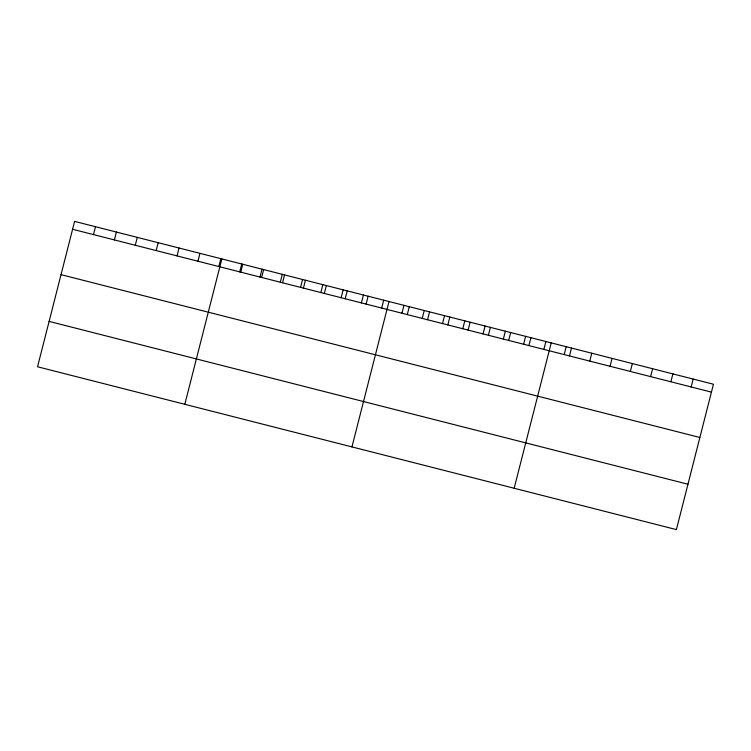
<?xml version="1.0" encoding="UTF-8"?>
<svg xmlns="http://www.w3.org/2000/svg" width="751" height="751" viewBox="0 0 751 751"><rect width="100%" height="100%" fill="white"/><g stroke="black" fill="none" stroke-linecap="round" stroke-linejoin="round"><path stroke-width="1.13" d="M93.49 234.603L95.499 226.718M114.387 239.926L116.396 232.04M135.274 245.248L137.283 237.363M156.17 250.571L158.179 242.695M177.058 255.903L179.067 248.018M197.954 261.226L199.963 253.34M218.841 266.549L220.85 258.673M184.812 404.301L221.864 258.926M239.738 271.881L241.747 263.995M240.752 272.134L242.761 264.249M260.015 277.044L262.024 269.168M261.639 277.457L263.648 269.581M280.292 282.216L282.301 274.331M282.536 282.789L284.545 274.904M300.569 287.38L302.578 279.503M303.423 288.112L305.432 280.226M320.846 292.552L322.855 284.667M324.319 293.434L326.328 285.558M341.123 297.725L343.132 289.839M345.207 298.757L347.215 290.881M361.4 302.888L363.409 295.012M366.103 304.089L368.112 296.204M381.677 308.06L383.686 300.175M351.947 446.911L389.009 301.526M401.963 313.223L403.972 305.347M407.277 314.585L409.286 306.699M422.24 318.396L424.249 310.51M427.554 319.748L429.563 311.872M442.517 323.568L444.526 315.683M447.831 324.92L449.84 317.035M462.794 328.731L464.803 320.855M468.108 330.083L470.117 322.207M483.071 333.904L485.08 326.018M488.385 335.256L490.394 327.37M503.348 339.067L505.357 331.191M508.662 340.428L510.671 332.543M523.625 344.24L525.634 336.354M528.939 345.591L530.948 337.715M543.902 349.412L545.911 341.527M514.172 488.263L551.225 342.878M564.179 354.575L566.188 346.699M569.493 355.927L571.502 348.051M589.77 361.1L591.779 353.214M610.056 366.272L612.065 358.387M630.333 371.435L632.342 363.559M650.61 376.608L652.619 368.722M670.887 381.771L672.896 373.895M691.164 386.943L693.173 379.058M72.594 229.271L711.441 392.116M61.028 274.65L207.276 311.928M208.29 312.181L699.876 437.486M49.115 321.4L687.963 484.235M74.602 221.395L37.55 366.77L676.398 529.605L713.45 384.23L74.602 221.395"/></g></svg>
